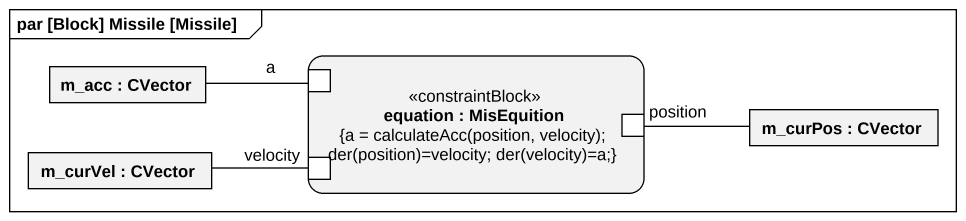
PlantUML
@startuml
mainframe par [Block] Missile [Missile]
rectangle "m_acc : CVector" as m_acc
rectangle "equation : MisEquition\n{a = calculateAcc(position, velocity); der(position)=velocity; der(velocity)=a;}" as equation <<constraintBlock>> {
  port a
  port velocity
  port position
}
rectangle "m_curVel : CVector" as m_curVel
rectangle "m_curPos : CVector" as m_curPos
m_acc -right- a
m_curVel -right- velocity
position -right- m_curPos
@enduml
